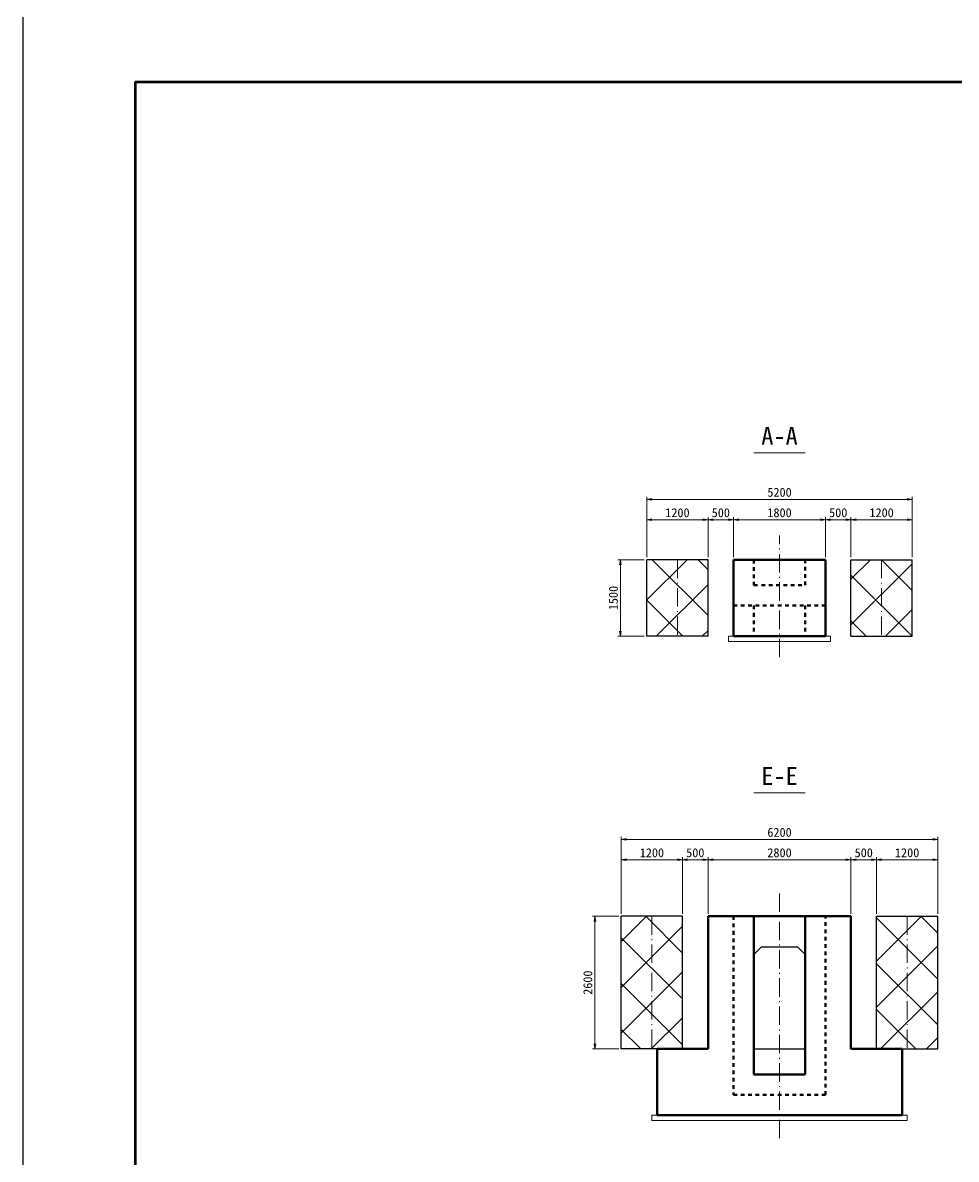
# Model space of a CAD drawing. Header units: millimetres. Extents: x 24033 to 83433, y -97239 to -13239.
# Drawn here: x 24033 to 42321, y -78353 to -56079 of the extents above; entities that cross this region are included whole.
import ezdxf
from ezdxf.enums import TextEntityAlignment as Align

# ---------------------------------------------------------------- set-up
doc = ezdxf.new("R2010")
doc.units = ezdxf.units.MM
doc.header["$LTSCALE"] = 60
doc.header["$PDSIZE"] = 300
doc.linetypes.add('SXF_一点短鎖線', pattern=[9.25, 6, -1.5, 0.25, -1.5])
doc.linetypes.add('SXF_跳び破線', pattern=[12, 6, -6])
doc.layers.get('Defpoints').update_dxf_attribs({"color": 151})
for name, color, linetype, lineweight in [('D-BMK', 2, 'SXF_一点短鎖線', 13), ('D-BYP-STR4', 6, 'Continuous', 25), ('D-BYP-STR7', 2, 'Continuous', 13), ('D-STR', 1, 'Continuous', 50), ('D-STR-DIM', 7, 'Continuous', 13), ('D-STR-HTXT', 7, 'Continuous', 13), ('D-STR-STR2', 6, 'Continuous', 25), ('D-TTL', 2, 'Continuous', 140), ('D-TTL-TXT', 7, 'Continuous', 13)]:
    doc.layers.add(name, color=color, linetype=linetype, lineweight=lineweight)
doc.styles.add('MS ゴシック', font='')
doc.styles.add('YOKO_GOTHIC', font='')
doc.styles.get('MS ゴシック').set_extended_font_data('MS Gothic')
doc.styles.get('YOKO_GOTHIC').set_extended_font_data('MS Gothic')
doc.dimstyles.new('S50', dxfattribs={"dimscale": 50, "dimtxt": 3.5, "dimasz": 2, "dimexe": 1, "dimexo": 1, "dimgap": 1, "dimtad": 1, "dimdec": 0, "dimzin": 1, "dimdsep": 46, "dimtxsty": 'YOKO_GOTHIC', "dimblk": 'OPEN', "dimcen": 0, "dimclrd": 256, "dimclre": 256, "dimclrt": 256, "dimaunit": 1, "dimadec": 3, "dimazin": 0, "dimtfac": 1, "dimtdec": 0, "dimtix": 1, "dimtmove": 2, "dimatfit": 3, "dimldrblk": 'OPEN', "dimfxl": 1, "dimlwd": -1, "dimlwe": -1, "dimarcsym": 0})
pattern_1 = [(135, (145815.2, -46739), (-449.0128, -449.0128), [])]
pattern_2 = [(45, (145815.2, -46739), (-449.0128, 449.0128), [])]

# ---------------------------------------------------------------- blocks, each defined once
blk = doc.blocks.new('_Open')
at = {"color": 0, "linetype": 'ByBlock', "lineweight": -2}
for p, q in [((-1, 0.17), (0, 0)), ((-1, -0.17), (0, 0)), ((0, 0), (-1, 0))]:
    blk.add_line(p, q, dxfattribs=at)
blk = doc.blocks.new('*D863')
at = {"layer": 'D-STR-DIM', "transparency": 16777216}
for p, q in [((36259, -66553), (36259, -65770)), ((36359, -65820), (37359, -65820)), ((37459, -66553), (37459, -65770))]:
    blk.add_line(p, q, dxfattribs=at)
at = {"layer": 'Defpoints', "color": 0, "transparency": 16777216}
for p in [(37459, -65820), (36259, -66603), (37459, -66603)]:
    blk.add_point(p, dxfattribs=at)
at = {"layer": 'D-STR-DIM', "transparency": 16777216, "xscale": 100, "yscale": 100, "zscale": 100, "rotation": 180}
blk.add_blockref('_Open', (36259, -65820), dxfattribs=at)
at = {"layer": 'D-STR-DIM', "transparency": 16777216, "xscale": 100, "yscale": 100, "zscale": 100}
blk.add_blockref('_Open', (37459, -65820), dxfattribs=at)
at = {"layer": 'D-STR-DIM', "transparency": 16777216, "insert": (36859, -65683), "char_height": 175, "attachment_point": 5, "style": 'YOKO_GOTHIC'}
blk.add_mtext('1200', dxfattribs=at)
blk = doc.blocks.new('*D864')
at = {"layer": 'D-STR-DIM', "transparency": 16777216}
for p, q in [((37459, -66553), (37459, -65770)), ((37559, -65820), (37859, -65820)), ((37959, -66553), (37959, -65770))]:
    blk.add_line(p, q, dxfattribs=at)
at = {"layer": 'Defpoints', "color": 0, "transparency": 16777216}
for p in [(37959, -65820), (37459, -66603), (37959, -66603)]:
    blk.add_point(p, dxfattribs=at)
at = {"layer": 'D-STR-DIM', "transparency": 16777216, "xscale": 100, "yscale": 100, "zscale": 100, "rotation": 180}
blk.add_blockref('_Open', (37459, -65820), dxfattribs=at)
at = {"layer": 'D-STR-DIM', "transparency": 16777216, "xscale": 100, "yscale": 100, "zscale": 100}
blk.add_blockref('_Open', (37959, -65820), dxfattribs=at)
at = {"layer": 'D-STR-DIM', "transparency": 16777216, "insert": (37709, -65683), "char_height": 175, "attachment_point": 5, "style": 'YOKO_GOTHIC'}
blk.add_mtext('500', dxfattribs=at)
blk = doc.blocks.new('*D865')
at = {"layer": 'D-STR-DIM', "transparency": 16777216}
for p, q in [((37959, -66553), (37959, -65770)), ((38059, -65820), (39659, -65820)), ((39759, -66553), (39759, -65770))]:
    blk.add_line(p, q, dxfattribs=at)
at = {"layer": 'Defpoints', "color": 0, "transparency": 16777216}
for p in [(39759, -65820), (37959, -66603), (39759, -66603)]:
    blk.add_point(p, dxfattribs=at)
at = {"layer": 'D-STR-DIM', "transparency": 16777216, "xscale": 100, "yscale": 100, "zscale": 100, "rotation": 180}
blk.add_blockref('_Open', (37959, -65820), dxfattribs=at)
at = {"layer": 'D-STR-DIM', "transparency": 16777216, "xscale": 100, "yscale": 100, "zscale": 100}
blk.add_blockref('_Open', (39759, -65820), dxfattribs=at)
at = {"layer": 'D-STR-DIM', "transparency": 16777216, "insert": (38859, -65683), "char_height": 175, "attachment_point": 5, "style": 'YOKO_GOTHIC'}
blk.add_mtext('1800', dxfattribs=at)
blk = doc.blocks.new('*D866')
at = {"layer": 'D-STR-DIM', "transparency": 16777216}
for p, q in [((39759, -66553), (39759, -65770)), ((39859, -65820), (40159, -65820)), ((40259, -66553), (40259, -65770))]:
    blk.add_line(p, q, dxfattribs=at)
at = {"layer": 'Defpoints', "color": 0, "transparency": 16777216}
for p in [(40259, -65820), (39759, -66603), (40259, -66603)]:
    blk.add_point(p, dxfattribs=at)
at = {"layer": 'D-STR-DIM', "transparency": 16777216, "xscale": 100, "yscale": 100, "zscale": 100, "rotation": 180}
blk.add_blockref('_Open', (39759, -65820), dxfattribs=at)
at = {"layer": 'D-STR-DIM', "transparency": 16777216, "xscale": 100, "yscale": 100, "zscale": 100}
blk.add_blockref('_Open', (40259, -65820), dxfattribs=at)
at = {"layer": 'D-STR-DIM', "transparency": 16777216, "insert": (40009, -65683), "char_height": 175, "attachment_point": 5, "style": 'YOKO_GOTHIC'}
blk.add_mtext('500', dxfattribs=at)
blk = doc.blocks.new('*D867')
at = {"layer": 'D-STR-DIM', "transparency": 16777216}
for p, q in [((40259, -66553), (40259, -65770)), ((40359, -65820), (41359, -65820)), ((41459, -66553), (41459, -65770))]:
    blk.add_line(p, q, dxfattribs=at)
at = {"layer": 'Defpoints', "color": 0, "transparency": 16777216}
for p in [(41459, -65820), (40259, -66603), (41459, -66603)]:
    blk.add_point(p, dxfattribs=at)
at = {"layer": 'D-STR-DIM', "transparency": 16777216, "xscale": 100, "yscale": 100, "zscale": 100, "rotation": 180}
blk.add_blockref('_Open', (40259, -65820), dxfattribs=at)
at = {"layer": 'D-STR-DIM', "transparency": 16777216, "xscale": 100, "yscale": 100, "zscale": 100}
blk.add_blockref('_Open', (41459, -65820), dxfattribs=at)
at = {"layer": 'D-STR-DIM', "transparency": 16777216, "insert": (40859, -65683), "char_height": 175, "attachment_point": 5, "style": 'YOKO_GOTHIC'}
blk.add_mtext('1200', dxfattribs=at)
blk = doc.blocks.new('*D754')
at = {"layer": 'D-STR-DIM', "transparency": 16777216}
for p, q in [((36259, -66553), (36259, -65370)), ((36359, -65420), (41359, -65420)), ((41459, -66553), (41459, -65370))]:
    blk.add_line(p, q, dxfattribs=at)
at = {"layer": 'Defpoints', "color": 0, "transparency": 16777216}
for p in [(41459, -65420), (36259, -66603), (41459, -66603)]:
    blk.add_point(p, dxfattribs=at)
at = {"layer": 'D-STR-DIM', "transparency": 16777216, "xscale": 100, "yscale": 100, "zscale": 100, "rotation": 180}
blk.add_blockref('_Open', (36259, -65420), dxfattribs=at)
at = {"layer": 'D-STR-DIM', "transparency": 16777216, "xscale": 100, "yscale": 100, "zscale": 100}
blk.add_blockref('_Open', (41459, -65420), dxfattribs=at)
at = {"layer": 'D-STR-DIM', "transparency": 16777216, "insert": (38859, -65283), "char_height": 175, "attachment_point": 5, "style": 'YOKO_GOTHIC'}
blk.add_mtext('5200', dxfattribs=at)
blk = doc.blocks.new('*D868')
at = {"layer": 'D-STR-DIM', "transparency": 16777216}
for p, q in [((36209, -66603), (35692, -66603)), ((35742, -66703), (35742, -68003)), ((36209, -68103), (35692, -68103))]:
    blk.add_line(p, q, dxfattribs=at)
at = {"layer": 'Defpoints', "color": 0, "transparency": 16777216}
for p in [(36259, -66603), (35742, -68103), (36259, -68103)]:
    blk.add_point(p, dxfattribs=at)
at = {"layer": 'D-STR-DIM', "transparency": 16777216, "xscale": 100, "yscale": 100, "zscale": 100}
for p, rotation in [((35742, -66603), 90), ((35742, -68103), 270)]:
    blk.add_blockref('_Open', p, dxfattribs=dict(at, rotation=rotation))
at = {"layer": 'D-STR-DIM', "transparency": 16777216, "insert": (35604, -67353), "char_height": 175, "attachment_point": 5, "rotation": 90, "style": 'YOKO_GOTHIC'}
blk.add_mtext('1500', dxfattribs=at)
blk = doc.blocks.new('*D828')
at = {"layer": 'D-STR-DIM', "transparency": 16777216}
for p, q in [((35709, -73592), (35192, -73592)), ((35242, -73692), (35242, -76092)), ((35709, -76192), (35192, -76192))]:
    blk.add_line(p, q, dxfattribs=at)
at = {"layer": 'Defpoints', "color": 0, "transparency": 16777216}
for p in [(35759, -73592), (35242, -76192), (35759, -76192)]:
    blk.add_point(p, dxfattribs=at)
at = {"layer": 'D-STR-DIM', "transparency": 16777216, "xscale": 100, "yscale": 100, "zscale": 100}
for p, rotation in [((35242, -73592), 90), ((35242, -76192), 270)]:
    blk.add_blockref('_Open', p, dxfattribs=dict(at, rotation=rotation))
at = {"layer": 'D-STR-DIM', "transparency": 16777216, "insert": (35104, -74892), "char_height": 175, "attachment_point": 5, "rotation": 90, "style": 'YOKO_GOTHIC'}
blk.add_mtext('2600', dxfattribs=at)
blk = doc.blocks.new('*D721')
at = {"layer": 'D-STR-DIM', "transparency": 16777216}
for p, q in [((35759, -73542), (35759, -72434)), ((35859, -72484), (36859, -72484)), ((36959, -73542), (36959, -72434))]:
    blk.add_line(p, q, dxfattribs=at)
at = {"layer": 'Defpoints', "color": 0, "transparency": 16777216}
for p in [(36959, -72484), (35759, -73592), (36959, -73592)]:
    blk.add_point(p, dxfattribs=at)
at = {"layer": 'D-STR-DIM', "transparency": 16777216, "xscale": 100, "yscale": 100, "zscale": 100, "rotation": 180}
blk.add_blockref('_Open', (35759, -72484), dxfattribs=at)
at = {"layer": 'D-STR-DIM', "transparency": 16777216, "xscale": 100, "yscale": 100, "zscale": 100}
blk.add_blockref('_Open', (36959, -72484), dxfattribs=at)
at = {"layer": 'D-STR-DIM', "transparency": 16777216, "insert": (36359, -72347), "char_height": 175, "attachment_point": 5, "style": 'YOKO_GOTHIC'}
blk.add_mtext('1200', dxfattribs=at)
blk = doc.blocks.new('*D722')
at = {"layer": 'D-STR-DIM', "transparency": 16777216}
for p, q in [((36959, -73542), (36959, -72434)), ((37059, -72484), (37359, -72484)), ((37459, -73542), (37459, -72434))]:
    blk.add_line(p, q, dxfattribs=at)
at = {"layer": 'Defpoints', "color": 0, "transparency": 16777216}
for p in [(37459, -72484), (36959, -73592), (37459, -73592)]:
    blk.add_point(p, dxfattribs=at)
at = {"layer": 'D-STR-DIM', "transparency": 16777216, "xscale": 100, "yscale": 100, "zscale": 100, "rotation": 180}
blk.add_blockref('_Open', (36959, -72484), dxfattribs=at)
at = {"layer": 'D-STR-DIM', "transparency": 16777216, "xscale": 100, "yscale": 100, "zscale": 100}
blk.add_blockref('_Open', (37459, -72484), dxfattribs=at)
at = {"layer": 'D-STR-DIM', "transparency": 16777216, "insert": (37209, -72347), "char_height": 175, "attachment_point": 5, "style": 'YOKO_GOTHIC'}
blk.add_mtext('500', dxfattribs=at)
blk = doc.blocks.new('*D723')
at = {"layer": 'D-STR-DIM', "transparency": 16777216}
for p, q in [((37459, -73542), (37459, -72434)), ((37559, -72484), (40159, -72484)), ((40259, -73542), (40259, -72434))]:
    blk.add_line(p, q, dxfattribs=at)
at = {"layer": 'Defpoints', "color": 0, "transparency": 16777216}
for p in [(40259, -72484), (37459, -73592), (40259, -73592)]:
    blk.add_point(p, dxfattribs=at)
at = {"layer": 'D-STR-DIM', "transparency": 16777216, "xscale": 100, "yscale": 100, "zscale": 100, "rotation": 180}
blk.add_blockref('_Open', (37459, -72484), dxfattribs=at)
at = {"layer": 'D-STR-DIM', "transparency": 16777216, "xscale": 100, "yscale": 100, "zscale": 100}
blk.add_blockref('_Open', (40259, -72484), dxfattribs=at)
at = {"layer": 'D-STR-DIM', "transparency": 16777216, "insert": (38859, -72347), "char_height": 175, "attachment_point": 5, "style": 'YOKO_GOTHIC'}
blk.add_mtext('2800', dxfattribs=at)
blk = doc.blocks.new('*D724')
at = {"layer": 'D-STR-DIM', "transparency": 16777216}
for p, q in [((40759, -73542), (40759, -72434)), ((40859, -72484), (41859, -72484)), ((41959, -73542), (41959, -72434))]:
    blk.add_line(p, q, dxfattribs=at)
at = {"layer": 'Defpoints', "color": 0, "transparency": 16777216}
for p in [(41959, -72484), (40759, -73592), (41959, -73592)]:
    blk.add_point(p, dxfattribs=at)
at = {"layer": 'D-STR-DIM', "transparency": 16777216, "xscale": 100, "yscale": 100, "zscale": 100, "rotation": 180}
blk.add_blockref('_Open', (40759, -72484), dxfattribs=at)
at = {"layer": 'D-STR-DIM', "transparency": 16777216, "xscale": 100, "yscale": 100, "zscale": 100}
blk.add_blockref('_Open', (41959, -72484), dxfattribs=at)
at = {"layer": 'D-STR-DIM', "transparency": 16777216, "insert": (41359, -72347), "char_height": 175, "attachment_point": 5, "style": 'YOKO_GOTHIC'}
blk.add_mtext('1200', dxfattribs=at)
blk = doc.blocks.new('*D725')
at = {"layer": 'D-STR-DIM', "transparency": 16777216}
for p, q in [((35759, -73542), (35759, -72034)), ((35859, -72084), (41859, -72084)), ((41959, -73542), (41959, -72034))]:
    blk.add_line(p, q, dxfattribs=at)
at = {"layer": 'Defpoints', "color": 0, "transparency": 16777216}
for p in [(41959, -72084), (35759, -73592), (41959, -73592)]:
    blk.add_point(p, dxfattribs=at)
at = {"layer": 'D-STR-DIM', "transparency": 16777216, "xscale": 100, "yscale": 100, "zscale": 100, "rotation": 180}
blk.add_blockref('_Open', (35759, -72084), dxfattribs=at)
at = {"layer": 'D-STR-DIM', "transparency": 16777216, "xscale": 100, "yscale": 100, "zscale": 100}
blk.add_blockref('_Open', (41959, -72084), dxfattribs=at)
at = {"layer": 'D-STR-DIM', "transparency": 16777216, "insert": (38859, -71947), "char_height": 175, "attachment_point": 5, "style": 'YOKO_GOTHIC'}
blk.add_mtext('6200', dxfattribs=at)
blk = doc.blocks.new('*D830')
at = {"layer": 'D-STR-DIM', "transparency": 16777216}
for p, q in [((40259, -73542), (40259, -72434)), ((40359, -72484), (40659, -72484)), ((40759, -73542), (40759, -72434))]:
    blk.add_line(p, q, dxfattribs=at)
at = {"layer": 'Defpoints', "color": 0, "transparency": 16777216}
for p in [(40759, -72484), (40259, -73592), (40759, -73592)]:
    blk.add_point(p, dxfattribs=at)
at = {"layer": 'D-STR-DIM', "transparency": 16777216, "xscale": 100, "yscale": 100, "zscale": 100, "rotation": 180}
blk.add_blockref('_Open', (40259, -72484), dxfattribs=at)
at = {"layer": 'D-STR-DIM', "transparency": 16777216, "xscale": 100, "yscale": 100, "zscale": 100}
blk.add_blockref('_Open', (40759, -72484), dxfattribs=at)
at = {"layer": 'D-STR-DIM', "transparency": 16777216, "insert": (40509, -72347), "char_height": 175, "attachment_point": 5, "style": 'YOKO_GOTHIC'}
blk.add_mtext('500', dxfattribs=at)

msp = doc.modelspace()

# ---------------------------------------------------------------- hatches: boundary and pattern name
at = {"layer": 'D-BYP-STR4'}
h = msp.add_hatch(dxfattribs=at)
h.set_pattern_fill('ANSI31', color=0, scale=200, angle=90)
h.set_pattern_definition(pattern_1)
h.paths.add_polyline_path([(36858.6, -66603.3), (36258.6, -66603.3), (36258.6, -68103.3), (36858.6, -68103.3)])
h.paths.add_polyline_path([(37458.6, -66603.3), (36858.6, -66603.3), (36858.6, -68103.3), (37458.6, -68103.3)])
h = msp.add_hatch(dxfattribs=at)
h.set_pattern_fill('ANSI31', color=0, scale=200)
h.set_pattern_definition(pattern_2)
h.paths.add_polyline_path([(36858.6, -66603.3), (36258.6, -66603.3), (36258.6, -68103.3), (36858.6, -68103.3)])
h.paths.add_polyline_path([(37458.6, -66603.3), (36858.6, -66603.3), (36858.6, -68103.3), (37458.6, -68103.3)])
h = msp.add_hatch(dxfattribs=at)
h.set_pattern_fill('ANSI31', color=0, scale=200, angle=90)
h.set_pattern_definition(pattern_1)
h.paths.add_polyline_path([(40858.6, -68103.3), (41458.6, -68103.3), (41458.6, -66603.3), (40858.6, -66603.3)])
h.paths.add_polyline_path([(40258.6, -68103.3), (40858.6, -68103.3), (40858.6, -66603.3), (40258.6, -66603.3)])
h = msp.add_hatch(dxfattribs=at)
h.set_pattern_fill('ANSI31', color=0, scale=200)
h.set_pattern_definition(pattern_2)
h.paths.add_polyline_path([(40858.6, -66603.3), (41458.6, -66603.3), (41458.6, -68103.3), (40858.6, -68103.3)])
h.paths.add_polyline_path([(40258.6, -66603.3), (40858.6, -66603.3), (40858.6, -68103.3), (40258.6, -68103.3)])
h = msp.add_hatch(dxfattribs=at)
h.set_pattern_fill('ANSI31', color=0, scale=200)
h.set_pattern_definition([(45, (90126.26, -49353.1), (-449.013, 449.013), [])])
h.paths.add_polyline_path([(36358.6, -73591.6), (35758.6, -73591.6), (35758.6, -76191.6), (36358.6, -76191.6)])
h.paths.add_polyline_path([(36358.6, -76191.6), (36958.6, -76191.6), (36958.6, -73591.6), (36358.6, -73591.6)])
h.paths.add_polyline_path([(41358.6, -73591.6), (40758.6, -73591.6), (40758.6, -76191.6), (41358.6, -76191.6)])
h.paths.add_polyline_path([(41958.6, -73591.6), (41358.6, -73591.6), (41358.6, -76191.6), (41958.6, -76191.6)])
h = msp.add_hatch(dxfattribs=at)
h.set_pattern_fill('ANSI31', color=0, scale=200, angle=90)
h.set_pattern_definition([(135, (90126.26, -49353.1), (-449.013, -449.013), [])])
h.paths.add_polyline_path([(36358.6, -73591.6), (35758.6, -73591.6), (35758.6, -76191.6), (36358.6, -76191.6)])
h.paths.add_polyline_path([(36358.6, -76191.6), (36958.6, -76191.6), (36958.6, -73591.6), (36358.6, -73591.6)])
h.paths.add_polyline_path([(40758.6, -76191.6), (41358.6, -76191.6), (41358.6, -73591.6), (40758.6, -73591.6)])
h.paths.add_polyline_path([(41358.6, -76191.6), (41958.6, -76191.6), (41958.6, -73591.6), (41358.6, -73591.6)])

# ---------------------------------------------------------------- linework, layer by layer
at = {"layer": 'D-BMK', "color": 0, "linetype": 'SXF_一点短鎖線'}
for p, q in [((38858.6, -68516.1), (38858.6, -66128.5)), ((36858.6, -66603.3), (36858.6, -68103.3)), ((40858.6, -66603.3), (40858.6, -68103.3)), ((38858.6, -77941.9), (38858.6, -73073.8)), ((36358.6, -73591.6), (36358.6, -76191.6)), ((41358.6, -73591.6), (41358.6, -76191.6))]:
    msp.add_line(p, q, dxfattribs=at)
at = {"layer": 'D-BYP-STR4', "color": 1}
for p, q in [((36258.6, -68103.3), (36258.6, -66603.3)), ((37458.6, -66603.3), (36258.6, -66603.3)), ((37458.6, -68103.3), (37458.6, -66603.3)), ((40258.6, -68103.3), (40258.6, -66603.3)), ((40258.6, -66603.3), (41458.6, -66603.3)), ((41458.6, -68103.3), (41458.6, -66603.3)), ((37458.6, -68103.3), (36258.6, -68103.3)), ((40258.6, -68103.3), (41458.6, -68103.3)), ((35758.6, -76191.6), (35758.6, -73591.6)), ((36958.6, -73591.6), (35758.6, -73591.6)), ((36958.6, -76191.6), (36958.6, -73591.6)), ((40758.6, -76191.6), (40758.6, -73591.6)), ((40758.6, -73591.6), (41958.6, -73591.6)), ((41958.6, -76191.6), (41958.6, -73591.6)), ((36958.6, -76191.6), (35758.6, -76191.6)), ((40758.6, -76191.6), (41958.6, -76191.6))]:
    msp.add_line(p, q, dxfattribs=at)
at = {"layer": 'D-BYP-STR7', "color": 0}
for points in [[(39758.6, -68103.3), (39858.6, -68103.3), (39858.6, -68203.3), (37858.6, -68203.3), (37858.6, -68103.3), (37958.6, -68103.3)], [(41258.6, -77491.6), (41358.6, -77491.6), (41358.6, -77591.6), (36358.6, -77591.6), (36358.6, -77491.6), (36458.6, -77491.6)]]:
    msp.add_lwpolyline(points, dxfattribs=at)
at = {"layer": 'D-STR', "color": 0, "ltscale": 1500}
for p, q in [((39758.6, -66603.3), (37958.6, -66603.3)), ((37958.6, -66603.3), (37958.6, -68103.3)), ((39758.6, -66603.3), (39758.6, -68103.3)), ((37958.6, -68103.3), (39758.6, -68103.3)), ((40258.6, -73591.6), (37458.6, -73591.6)), ((38358.6, -76691.6), (38358.6, -73591.6)), ((39358.6, -76691.6), (39358.6, -73591.6)), ((39358.6, -76691.6), (38358.6, -76691.6))]:
    msp.add_line(p, q, dxfattribs=at)
at = {"layer": 'D-STR', "color": 0, "linetype": 'SXF_跳び破線', "ltscale": 0.2}
for p, q in [((37958.6, -67503.3), (39758.6, -67503.3)), ((38358.6, -67503.3), (38358.6, -68103.3)), ((39358.6, -67503.3), (39358.6, -68103.3))]:
    msp.add_line(p, q, dxfattribs=at)
at = {"layer": 'D-STR', "color": 0}
for p, q in [((37458.6, -73591.6), (37458.6, -76191.6)), ((40258.6, -73591.6), (40258.6, -76191.6)), ((36458.6, -77491.6), (36458.6, -76191.6)), ((37458.6, -76191.6), (36458.6, -76191.6)), ((40258.6, -76191.6), (41258.6, -76191.6)), ((41258.6, -77491.6), (41258.6, -76191.6)), ((36458.6, -77491.6), (41258.6, -77491.6))]:
    msp.add_line(p, q, dxfattribs=at)
at = {"layer": 'D-STR', "color": 0, "linetype": 'SXF_跳び破線', "ltscale": 0.2}
for points in [[(38358.6, -66603.3), (38358.6, -67103.3), (39358.6, -67103.3), (39358.6, -66603.3)], [(37958.6, -73591.6), (37958.6, -77091.6), (39758.6, -77091.6), (39758.6, -73591.6)]]:
    msp.add_lwpolyline(points, dxfattribs=at)
at = {"layer": 'D-STR-HTXT', "linetype": 'Continuous'}
for p, q in [((38358.6, -64505.4), (39358.6, -64505.4)), ((38358.6, -71169.4), (39358.6, -71169.4))]:
    msp.add_line(p, q, dxfattribs=at)
at = {"layer": 'D-STR-STR2', "color": 0, "ltscale": 0.2}
for p, q in [((38358.6, -74341.6), (38508.6, -74191.6)), ((38508.6, -74191.6), (39208.6, -74191.6)), ((39208.6, -74191.6), (39358.6, -74341.6)), ((38358.6, -76191.6), (39358.6, -76191.6))]:
    msp.add_line(p, q, dxfattribs=at)
at = {"layer": 'D-TTL'}
for q in [(81233.4, -57238.8), (26233.4, -95238.8)]:
    msp.add_line((26233.4, -57238.8), q, dxfattribs=at)
at = {"layer": 'Defpoints', "color": 1}
msp.add_lwpolyline([(24033.4, -97238.8), (83433.4, -97238.8), (83433.4, -55238.8), (24033.4, -55238.8)], close=True, dxfattribs=at)

# ---------------------------------------------------------------- texts
at = {"layer": 'D-TTL-TXT', "style": 'MS ゴシック'}
for s, p in [('A-A', (38858.6, -64456.3)), ('E-E', (38858.6, -71120.3))]:
    msp.add_text(s, height=350, dxfattribs=at).set_placement(p, align=Align.BOTTOM_CENTER)

# ---------------------------------------------------------------- dimensions: what is measured, and where the dimension line sits
at = {"layer": 'D-STR-DIM'}
for base, p1, p2, picture, middle in [((41458.6, -65420.4), (36258.6, -66603.3), (41458.6, -66603.3), '*D754', (38858.6, -65282.9)), ((37458.6, -65820.4), (36258.6, -66603.3), (37458.6, -66603.3), '*D863', (36858.6, -65682.9)), ((37958.6, -65820.4), (37458.6, -66603.3), (37958.6, -66603.3), '*D864', (37708.6, -65682.9)), ((39758.6, -65820.4), (37958.6, -66603.3), (39758.6, -66603.3), '*D865', (38858.6, -65682.9)), ((40258.6, -65820.4), (39758.6, -66603.3), (40258.6, -66603.3), '*D866', (40008.6, -65682.9)), ((41458.6, -65820.4), (40258.6, -66603.3), (41458.6, -66603.3), '*D867', (40858.6, -65682.9)), ((41958.6, -72084.4), (35758.6, -73591.6), (41958.6, -73591.6), '*D725', (38858.6, -71946.9)), ((36958.6, -72484.4), (35758.6, -73591.6), (36958.6, -73591.6), '*D721', (36358.6, -72346.9)), ((37458.6, -72484.4), (36958.6, -73591.6), (37458.6, -73591.6), '*D722', (37208.6, -72346.9)), ((40258.6, -72484.4), (37458.6, -73591.6), (40258.6, -73591.6), '*D723', (38858.6, -72346.9)), ((40758.6, -72484.4), (40258.6, -73591.6), (40758.6, -73591.6), '*D830', (40508.6, -72346.9)), ((41958.6, -72484.4), (40758.6, -73591.6), (41958.6, -73591.6), '*D724', (41358.6, -72346.9))]:
    dim = msp.add_linear_dim(base=base, p1=p1, p2=p2, dimstyle='S50', dxfattribs=at)
    dim.commit()
    dim.dimension.update_dxf_attribs({"geometry": picture, "text_midpoint": middle})
for base, p1, p2, picture, middle in [((35741.9, -68103.3), (36258.6, -66603.3), (36258.6, -68103.3), '*D868', (35604.4, -67353.3)), ((35241.9, -76191.6), (35758.6, -73591.6), (35758.6, -76191.6), '*D828', (35104.4, -74891.6))]:
    dim = msp.add_linear_dim(base=base, p1=p1, p2=p2, angle=90, dimstyle='S50', dxfattribs=at)
    dim.commit()
    dim.dimension.update_dxf_attribs({"geometry": picture, "text_midpoint": middle})

doc.saveas('drawing.dxf')
